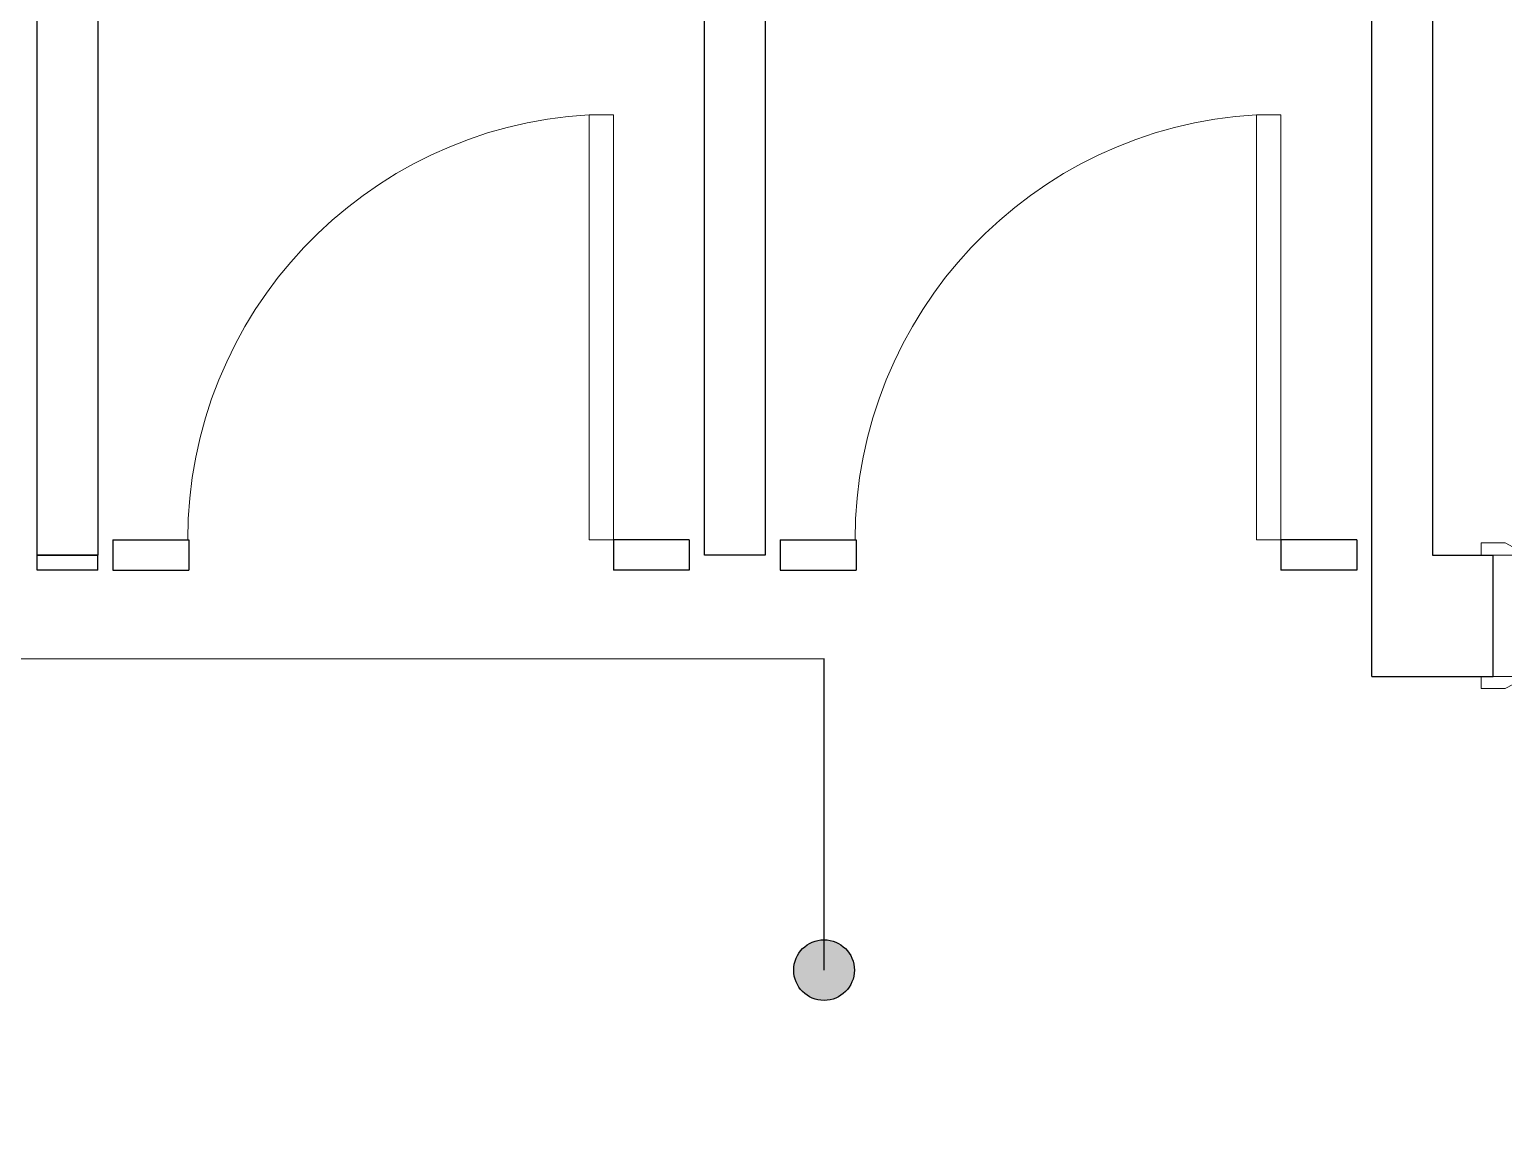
# Model space of a CAD drawing. Header units: metres. Extents: x 15.7 to 112.1, y 4.7 to 71.5.
# Drawn here: x 52.881 to 55.311, y 41.529 to 43.363 of the extents above; entities that cross this region are included whole.
import ezdxf

# ---------------------------------------------------------------- set-up
doc = ezdxf.new("R2010")
doc.units = ezdxf.units.M
doc.layers.add('00', color=252, linetype='Continuous')
doc.layers.add('A-DOOR', color=5, linetype='Continuous', lineweight=5)

# ---------------------------------------------------------------- blocks, each defined once
blk = doc.blocks.new('ECG_ Door-Single Leaf-Gnrc - 1000x2200 mm-2105028-GROUND FLOOR PLAN')
at = {"layer": 'A-DOOR'}
for p, q in [((-0.52, 0.12), (-0.48, 0.12)), ((-0.52, 0.1), (-0.52, 0.12)), ((-0.45, 0.1), (-0.5, 0.1)), ((-0.5, 0.1), (-0.468, 0.1)), ((-0.48, 0.12), (-0.454, 0.106)), ((-0.468, 0.1), (-0.468, -0.1)), ((0.5, 0.1), (0.45, 0.1)), ((0.454, 0.106), (0.48, 0.12)), ((0.468, 0.1), (0.5, 0.1)), ((0.468, -0.1), (0.468, 0.1)), ((0.48, 0.12), (0.52, 0.12)), ((0.52, 0.12), (0.52, 0.1)), ((-0.52, -0.12), (-0.52, -0.1)), ((-0.48, -0.12), (-0.52, -0.12)), ((-0.5, -0.1), (-0.45, -0.1)), ((-0.468, -0.1), (-0.5, -0.1)), ((-0.454, -0.106), (-0.48, -0.12)), ((0.408, -0.1), (0.448, -0.1)), ((0.408, -1), (0.408, -0.1)), ((0.408, -0.1), (0.408, -1)), ((0.448, -0.1), (0.408, -0.1)), ((0.448, -0.1), (0.448, -1)), ((0.448, -1), (0.448, -0.1)), ((0.45, -0.1), (0.5, -0.1)), ((0.48, -0.12), (0.454, -0.106)), ((0.5, -0.1), (0.468, -0.1)), ((0.52, -0.12), (0.48, -0.12)), ((0.52, -0.1), (0.52, -0.12)), ((0.448, -1), (0.408, -1)), ((0.408, -1), (0.448, -1))]:
    blk.add_line(p, q, dxfattribs=at)
for centre, radius, start, end in [((-0.458, 0.099), 0.00806, 7.125, 60.2551), ((0.458, 0.099), 0.00806, 119.7449, 172.875), ((-0.458, -0.099), 0.00806, 299.7449, 352.875), ((0.448, -0.1), 0.9, 180, 270), ((0.458, -0.099), 0.00806, 187.125, 240.2551)]:
    blk.add_arc(centre, radius, start, end, dxfattribs=at)
blk = doc.blocks.new('Single-Flush-Partition - 700 _ 2200-2763525-GROUND FLOOR PLAN')
at = {"layer": 'A-DOOR'}
for p, q in [((0.31, 0.025), (0.31, 0.7256)), ((0.35, 0.7256), (0.31, 0.7256)), ((0.35, 0.025), (0.35, 0.7256)), ((0.35, 0.025), (0.31, 0.025))]:
    blk.add_line(p, q, dxfattribs=at)
blk.add_arc((0.35, 0.025), 0.7017, 93.2679, 180, dxfattribs=at)

msp = doc.modelspace()

# ---------------------------------------------------------------- hatches: boundary and pattern name
at = {"layer": '00'}
h = msp.add_hatch(color=256, dxfattribs=at)
edge = h.paths.add_edge_path(flags=0)
edge.add_arc((54.191, 41.8133), 0.05, 0, 360)

# ---------------------------------------------------------------- linework, layer by layer
for p, q in [((55.1939, 44.5973), (55.1939, 42.4973)), ((52.8939, 42.4973), (52.8939, 44.3973)), ((52.9939, 44.3973), (52.9939, 42.4973)), ((53.9939, 42.4973), (53.9939, 44.3973)), ((54.0939, 44.3973), (54.0939, 42.4973)), ((55.0939, 42.2973), (55.0939, 44.3973)), ((53.0189, 42.5223), (53.1439, 42.5223)), ((53.0189, 42.5223), (53.0189, 42.4723)), ((53.1439, 42.5223), (53.1439, 42.4723)), ((53.9689, 42.5223), (53.8439, 42.5223)), ((53.8439, 42.5223), (53.8439, 42.4723)), ((53.9689, 42.5223), (53.9689, 42.4723)), ((54.1189, 42.5223), (54.2439, 42.5223)), ((54.1189, 42.5223), (54.1189, 42.4723)), ((54.2439, 42.5223), (54.2439, 42.4723)), ((55.0689, 42.5223), (54.9439, 42.5223)), ((54.9439, 42.5223), (54.9439, 42.4723)), ((55.0689, 42.5223), (55.0689, 42.4723)), ((52.9939, 42.4973), (52.8939, 42.4973)), ((52.8939, 42.4973), (52.9939, 42.4973)), ((52.8939, 42.4723), (52.8939, 42.4973)), ((52.9939, 42.4723), (52.9939, 42.4973)), ((54.0939, 42.4973), (53.9939, 42.4973)), ((55.1939, 42.4973), (55.2939, 42.4973)), ((55.2939, 42.2973), (55.2939, 42.4973)), ((52.9939, 42.4723), (52.8939, 42.4723)), ((53.0189, 42.4723), (53.1439, 42.4723)), ((53.9689, 42.4723), (53.8439, 42.4723)), ((54.1189, 42.4723), (54.2439, 42.4723)), ((55.0689, 42.4723), (54.9439, 42.4723)), ((54.191, 42.3263), (49.9557, 42.3247)), ((54.191, 41.8133), (54.191, 42.3263)), ((55.0939, 42.2973), (55.2939, 42.2973))]:
    msp.add_line(p, q, dxfattribs=at)
msp.add_circle((54.191, 41.8133), 0.05, dxfattribs=at)

# ---------------------------------------------------------------- block references
for name, p in [('Single-Flush-Partition - 700 _ 2200-2763525-GROUND FLOOR PLAN', (53.4939, 42.4973)), ('Single-Flush-Partition - 700 _ 2200-2763525-GROUND FLOOR PLAN', (54.5939, 42.4973)), ('ECG_ Door-Single Leaf-Gnrc - 1000x2200 mm-2105028-GROUND FLOOR PLAN', (55.7939, 42.3973))]:
    msp.add_blockref(name, p, dxfattribs=at)

doc.saveas('drawing.dxf')
